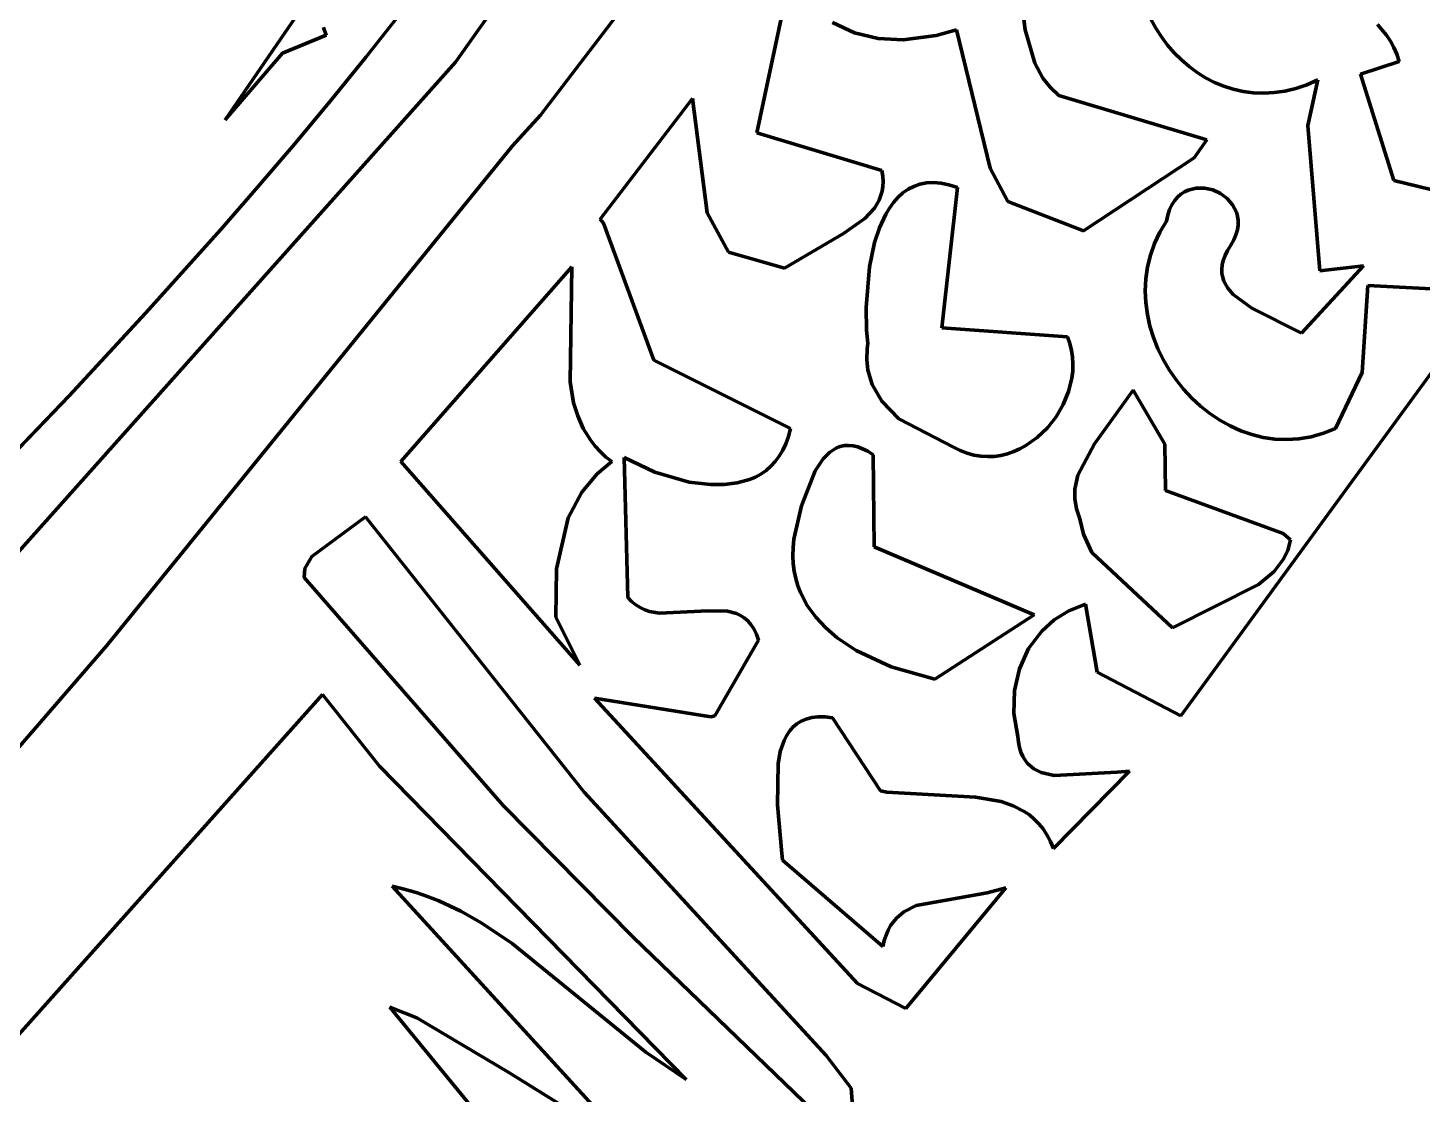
# Model space of a CAD drawing. Header units: millimetres. Extents: x 0 to 14.2, y 0 to 19.5.
# Drawn here: x 5.445 to 6.235, y 13.033 to 13.638 of the extents above; entities that cross this region are included whole.
import ezdxf

# ---------------------------------------------------------------- set-up
doc = ezdxf.new("R2010")
doc.units = ezdxf.units.MM
doc.layers.add('color#010101ff', color=7, linetype='CONTINUOUS', lineweight=100)
doc.layers.add('color#fdfdfdff', color=7, linetype='CONTINUOUS', lineweight=100)

msp = doc.modelspace()

# ---------------------------------------------------------------- linework, layer by layer
at = {"layer": 'color#010101ff'}
for p, q in [((5.91901, 13.946), (5.68747, 13.61853)), ((5.73553, 13.58845), (5.92704, 13.83926)), ((6.00359, 13.68999), (6.01031, 13.63687)), ((5.55689, 13.58592), (5.6135, 13.66857)), ((5.87651, 13.66435), (5.85814, 13.57839)), ((5.6367, 13.62153), (5.65653, 13.64665)), ((5.91361, 13.6351), (5.90103, 13.64093)), ((6.08441, 13.63779), (6.08161, 13.64294)), ((5.61402, 13.63386), (5.5893, 13.62368)), ((5.61266, 13.6382), (5.61402, 13.63386)), ((5.92705, 13.6319), (5.91361, 13.6351)), ((5.95986, 13.63373), (5.94124, 13.63122)), ((5.97141, 13.63694), (5.95986, 13.63373)), ((5.99038, 13.55837), (5.97141, 13.63694)), ((6.01031, 13.63687), (6.01573, 13.61797)), ((6.08755, 13.63288), (6.08441, 13.63779)), ((6.09102, 13.62823), (6.08755, 13.63288)), ((6.20998, 13.63991), (6.21509, 13.63383)), ((6.21509, 13.63383), (6.2173, 13.63047)), ((5.94124, 13.63122), (5.92705, 13.6319)), ((6.09479, 13.62386), (6.09102, 13.62823)), ((6.2173, 13.63047), (6.21925, 13.62688)), ((6.21925, 13.62688), (6.22093, 13.62305)), ((5.68747, 13.61853), (5.39264, 13.28824)), ((5.5893, 13.62368), (5.55689, 13.58592)), ((5.61655, 13.5967), (5.6367, 13.62153)), ((6.01573, 13.61797), (6.02041, 13.60949)), ((6.09885, 13.6198), (6.09479, 13.62386)), ((6.10318, 13.61606), (6.09885, 13.6198)), ((6.22233, 13.61897), (6.20043, 13.61169)), ((6.22093, 13.62305), (6.22233, 13.61897)), ((6.02041, 13.60949), (6.02449, 13.60432)), ((6.10776, 13.61268), (6.10318, 13.61606)), ((6.11258, 13.60968), (6.10776, 13.61268)), ((6.11762, 13.60707), (6.11258, 13.60968)), ((6.17623, 13.60845), (6.16996, 13.60571)), ((6.17053, 13.58253), (6.17623, 13.60845)), ((6.20043, 13.61169), (6.21928, 13.55136)), ((6.02449, 13.60432), (6.02944, 13.59959)), ((6.12286, 13.6049), (6.11762, 13.60707)), ((6.12828, 13.60317), (6.12286, 13.6049)), ((6.13388, 13.60192), (6.12828, 13.60317)), ((6.13962, 13.60117), (6.13388, 13.60192)), ((6.14549, 13.60093), (6.13962, 13.60117)), ((6.15148, 13.60125), (6.14549, 13.60093)), ((6.15757, 13.60213), (6.15148, 13.60125)), ((6.16373, 13.60361), (6.15757, 13.60213)), ((6.16996, 13.60571), (6.16373, 13.60361)), ((5.59611, 13.57213), (5.61655, 13.5967)), ((5.82175, 13.598), (5.76933, 13.5296)), ((5.83009, 13.53307), (5.82175, 13.598)), ((6.02944, 13.59959), (6.11332, 13.57455)), ((5.71976, 13.57115), (5.73553, 13.58845)), ((5.85814, 13.57839), (5.92901, 13.55718)), ((6.17735, 13.50018), (6.17053, 13.58253)), ((5.48973, 13.28779), (5.71976, 13.57115)), ((5.5754, 13.54781), (5.59611, 13.57213)), ((6.11332, 13.57455), (6.10613, 13.56437)), ((6.10613, 13.56437), (6.04342, 13.523)), ((5.92901, 13.55718), (5.92956, 13.55398)), ((5.92956, 13.55398), (5.92977, 13.55095)), ((6.00042, 13.53954), (5.99038, 13.55837)), ((5.55443, 13.52371), (5.5754, 13.54781)), ((5.92924, 13.54536), (5.92757, 13.54033)), ((5.92966, 13.54808), (5.92924, 13.54536)), ((5.92977, 13.55095), (5.92966, 13.54808)), ((5.94096, 13.54436), (5.94393, 13.54646)), ((5.94393, 13.54646), (5.94715, 13.54813)), ((5.94715, 13.54813), (5.95062, 13.54935)), ((5.95062, 13.54935), (5.95434, 13.55008)), ((5.95434, 13.55008), (5.95833, 13.5503)), ((5.95833, 13.5503), (5.96259, 13.54997)), ((5.96259, 13.54997), (5.96712, 13.54905)), ((5.97194, 13.54752), (5.96311, 13.46799)), ((5.96712, 13.54905), (5.97194, 13.54752)), ((6.10055, 13.54494), (6.1027, 13.54595)), ((6.1027, 13.54595), (6.10726, 13.54708)), ((6.10726, 13.54708), (6.11197, 13.54709)), ((6.11197, 13.54709), (6.11661, 13.54607)), ((6.11661, 13.54607), (6.12096, 13.5441)), ((6.21928, 13.55136), (6.29854, 13.53216)), ((5.92757, 13.54033), (5.92492, 13.53581)), ((5.93339, 13.53585), (5.93569, 13.53902)), ((5.93569, 13.53902), (5.93821, 13.54187)), ((5.93821, 13.54187), (5.94096, 13.54436)), ((6.04342, 13.523), (6.00042, 13.53954)), ((6.09218, 13.53493), (6.09344, 13.53763)), ((6.09344, 13.53763), (6.09494, 13.53997)), ((6.09494, 13.53997), (6.09664, 13.54196)), ((6.09664, 13.54196), (6.09852, 13.54361)), ((6.09852, 13.54361), (6.10055, 13.54494)), ((6.12096, 13.5441), (6.1248, 13.5413)), ((6.1248, 13.5413), (6.1279, 13.53773)), ((6.1279, 13.53773), (6.13004, 13.5335)), ((5.76933, 13.5296), (5.77125, 13.52722)), ((5.84212, 13.51079), (5.83009, 13.53307)), ((5.91939, 13.52981), (5.9073, 13.52137)), ((5.92492, 13.53581), (5.91939, 13.52981)), ((5.92774, 13.52469), (5.93131, 13.53238)), ((5.93131, 13.53238), (5.93339, 13.53585)), ((6.09046, 13.52841), (6.09117, 13.53186)), ((6.09117, 13.53186), (6.09218, 13.53493)), ((6.13004, 13.5335), (6.13069, 13.53116)), ((6.13069, 13.53116), (6.13101, 13.52869)), ((5.51179, 13.47615), (5.55443, 13.52371)), ((5.77125, 13.52722), (5.79984, 13.44961)), ((5.92493, 13.5162), (5.92774, 13.52469)), ((6.08359, 13.51569), (6.08665, 13.52214)), ((6.08665, 13.52214), (6.09046, 13.52841)), ((6.13057, 13.5234), (6.12976, 13.5206)), ((6.13098, 13.5261), (6.13057, 13.5234)), ((6.13101, 13.52869), (6.13098, 13.5261)), ((5.9073, 13.52137), (5.87397, 13.50173)), ((5.92201, 13.50252), (5.92493, 13.5162)), ((6.08127, 13.50911), (6.08359, 13.51569)), ((6.1268, 13.51476), (6.12499, 13.51175)), ((6.12851, 13.51772), (6.1268, 13.51476)), ((6.12976, 13.5206), (6.12851, 13.51772)), ((5.87397, 13.50173), (5.84212, 13.51079)), ((6.07964, 13.50244), (6.08127, 13.50911)), ((6.12262, 13.50615), (6.12201, 13.50355)), ((6.1236, 13.50888), (6.12262, 13.50615)), ((6.12499, 13.51175), (6.1236, 13.50888)), ((5.75335, 13.50254), (5.6565, 13.3922)), ((5.75235, 13.43723), (5.75335, 13.50254)), ((5.92011, 13.47937), (5.92201, 13.50252)), ((6.07869, 13.4957), (6.07964, 13.50244)), ((6.12201, 13.50355), (6.12177, 13.50107)), ((6.12177, 13.50107), (6.12186, 13.49871)), ((6.12186, 13.49871), (6.12226, 13.49647)), ((6.16684, 13.46481), (6.20212, 13.50299)), ((6.20212, 13.50299), (6.17735, 13.50018)), ((6.07838, 13.48895), (6.07869, 13.4957)), ((6.12226, 13.49647), (6.12296, 13.49433)), ((6.12296, 13.49433), (6.12515, 13.49036)), ((6.12515, 13.49036), (6.12825, 13.48676)), ((6.20447, 13.49195), (6.20135, 13.44256)), ((6.26579, 13.48872), (6.20447, 13.49195)), ((6.07869, 13.4822), (6.07838, 13.48895)), ((6.07959, 13.4755), (6.07869, 13.4822)), ((6.0985, 13.24795), (6.27387, 13.48829)), ((6.12825, 13.48676), (6.13885, 13.47909)), ((5.46836, 13.42931), (5.51179, 13.47615)), ((5.92043, 13.46666), (5.92011, 13.47937)), ((6.08105, 13.46889), (6.07959, 13.4755)), ((6.13885, 13.47909), (6.16684, 13.46481)), ((5.92113, 13.45922), (5.92043, 13.46666)), ((5.96311, 13.46799), (6.03429, 13.46282)), ((6.08305, 13.46241), (6.08105, 13.46889)), ((5.92072, 13.45596), (5.92113, 13.45922)), ((6.03429, 13.46282), (6.03565, 13.459)), ((6.03565, 13.459), (6.03661, 13.45513)), ((6.08555, 13.45608), (6.08305, 13.46241)), ((5.92056, 13.44972), (5.92072, 13.45596)), ((6.03661, 13.45513), (6.0372, 13.45122)), ((6.0372, 13.45122), (6.03741, 13.44729)), ((6.08854, 13.44995), (6.08555, 13.45608)), ((5.79984, 13.44961), (5.87731, 13.4109)), ((5.92122, 13.44388), (5.92056, 13.44972)), ((5.9236, 13.4358), (5.92122, 13.44388)), ((6.03728, 13.44335), (6.03681, 13.43944)), ((6.03741, 13.44729), (6.03728, 13.44335)), ((6.09198, 13.44404), (6.08854, 13.44995)), ((6.09585, 13.43841), (6.09198, 13.44404)), ((6.20135, 13.44256), (6.18627, 13.41094)), ((5.75438, 13.42549), (5.75235, 13.43723)), ((5.92904, 13.42628), (5.9236, 13.4358)), ((6.03681, 13.43944), (6.03493, 13.43175)), ((6.10011, 13.43308), (6.09585, 13.43841)), ((5.37972, 13.33722), (5.46836, 13.42931)), ((6.03493, 13.43175), (6.0319, 13.42438)), ((6.04953, 13.40223), (6.07144, 13.4326)), ((6.07144, 13.4326), (6.08948, 13.4019)), ((6.10475, 13.4281), (6.10011, 13.43308)), ((6.10972, 13.42349), (6.10475, 13.4281)), ((5.75666, 13.418), (5.75438, 13.42549)), ((5.93875, 13.41631), (5.92904, 13.42628)), ((6.0319, 13.42438), (6.02784, 13.41747)), ((6.11502, 13.41929), (6.10972, 13.42349)), ((6.1206, 13.41555), (6.11502, 13.41929)), ((5.75984, 13.41085), (5.75666, 13.418)), ((5.76403, 13.40411), (5.75984, 13.41085)), ((5.87731, 13.4109), (5.87615, 13.40636)), ((5.96965, 13.40032), (5.93875, 13.41631)), ((6.02288, 13.4112), (6.01715, 13.40572)), ((6.02784, 13.41747), (6.02288, 13.4112)), ((6.12645, 13.41229), (6.1206, 13.41555)), ((6.13253, 13.40956), (6.12645, 13.41229)), ((6.18627, 13.41094), (6.17931, 13.40817)), ((5.76654, 13.40091), (5.76403, 13.40411)), ((5.87615, 13.40636), (5.87469, 13.40222)), ((6.01715, 13.40572), (6.01076, 13.40119)), ((6.13881, 13.40739), (6.13253, 13.40956)), ((6.14527, 13.40581), (6.13881, 13.40739)), ((6.15189, 13.40487), (6.14527, 13.40581)), ((6.15863, 13.4046), (6.15189, 13.40487)), ((6.16546, 13.40504), (6.15863, 13.4046)), ((6.17237, 13.40621), (6.16546, 13.40504)), ((6.17931, 13.40817), (6.17237, 13.40621)), ((5.76935, 13.39783), (5.76654, 13.40091)), ((5.77248, 13.39487), (5.76935, 13.39783)), ((5.87092, 13.39509), (5.86865, 13.39207)), ((5.87294, 13.39847), (5.87092, 13.39509)), ((5.87469, 13.40222), (5.87294, 13.39847)), ((5.89583, 13.39369), (5.89939, 13.39726)), ((5.89939, 13.39726), (5.90338, 13.3998)), ((5.90338, 13.3998), (5.90554, 13.40063)), ((5.90554, 13.40063), (5.90782, 13.40113)), ((5.90782, 13.40113), (5.91022, 13.40128)), ((5.91022, 13.40128), (5.91274, 13.40106)), ((5.91274, 13.40106), (5.91539, 13.40044)), ((5.91539, 13.40044), (5.91817, 13.3994)), ((5.91817, 13.3994), (5.92108, 13.39791)), ((5.92108, 13.39791), (5.92413, 13.39596)), ((5.92413, 13.39596), (5.92481, 13.34379)), ((5.9735, 13.39832), (5.96965, 13.40032)), ((5.97736, 13.3968), (5.9735, 13.39832)), ((5.98124, 13.39573), (5.97736, 13.3968)), ((5.98512, 13.3951), (5.98124, 13.39573)), ((5.98897, 13.39488), (5.98512, 13.3951)), ((5.99279, 13.39506), (5.98897, 13.39488)), ((5.99655, 13.39561), (5.99279, 13.39506)), ((6.00025, 13.39652), (5.99655, 13.39561)), ((6.00386, 13.39777), (6.00025, 13.39652)), ((6.00737, 13.39933), (6.00386, 13.39777)), ((6.01076, 13.40119), (6.00737, 13.39933)), ((6.04024, 13.38448), (6.04953, 13.40223)), ((6.08948, 13.4019), (6.08988, 13.37561)), ((5.6565, 13.3922), (5.75787, 13.27668)), ((5.76774, 13.38511), (5.77594, 13.39206)), ((5.77594, 13.39206), (5.77248, 13.39487)), ((5.80035, 13.38615), (5.78304, 13.39436)), ((5.78304, 13.39436), (5.78502, 13.315)), ((5.86342, 13.38707), (5.86049, 13.38505)), ((5.86614, 13.3894), (5.86342, 13.38707)), ((5.86865, 13.39207), (5.86614, 13.3894)), ((5.89125, 13.38681), (5.89583, 13.39369)), ((5.75901, 13.37474), (5.76774, 13.38511)), ((5.81994, 13.3805), (5.80035, 13.38615)), ((5.8319, 13.37901), (5.81994, 13.3805)), ((5.84711, 13.37997), (5.83967, 13.37903)), ((5.8541, 13.38195), (5.84711, 13.37997)), ((5.85738, 13.38335), (5.8541, 13.38195)), ((5.86049, 13.38505), (5.85738, 13.38335)), ((5.88357, 13.36693), (5.89125, 13.38681)), ((6.03853, 13.37647), (6.04024, 13.38448)), ((5.75126, 13.36029), (5.75901, 13.37474)), ((5.83967, 13.37903), (5.8319, 13.37901)), ((6.03844, 13.37097), (6.03853, 13.37647)), ((6.08988, 13.37561), (6.15662, 13.35124)), ((5.87925, 13.34814), (5.88357, 13.36693)), ((6.03935, 13.36534), (6.03844, 13.37097)), ((6.04136, 13.35958), (6.03935, 13.36534)), ((5.63634, 13.36069), (5.60602, 13.33831)), ((5.76034, 13.20476), (5.63634, 13.36069)), ((5.74457, 13.33129), (5.75126, 13.36029)), ((6.04344, 13.3509), (6.04136, 13.35958)), ((5.87873, 13.34334), (5.87925, 13.34814)), ((6.04815, 13.34058), (6.04344, 13.3509)), ((6.15662, 13.35124), (6.16079, 13.34767)), ((6.16079, 13.34767), (6.1591, 13.34177)), ((5.87859, 13.33871), (5.87873, 13.34334)), ((5.92481, 13.34379), (6.01544, 13.3052)), ((6.09375, 13.2978), (6.04815, 13.34058)), ((6.1591, 13.34177), (6.15658, 13.33653)), ((5.60602, 13.33831), (5.60209, 13.33142)), ((5.87881, 13.33423), (5.87859, 13.33871)), ((5.87938, 13.3299), (5.87881, 13.33423)), ((6.15658, 13.33653), (6.15143, 13.32974)), ((5.60209, 13.33142), (5.6016, 13.32646)), ((5.6016, 13.32646), (5.71445, 13.19713)), ((5.74435, 13.30383), (5.74457, 13.33129)), ((5.88027, 13.32573), (5.87938, 13.3299)), ((5.88147, 13.32171), (5.88027, 13.32573)), ((6.15143, 13.32974), (6.14254, 13.32233)), ((5.88297, 13.31784), (5.88147, 13.32171)), ((5.88679, 13.31056), (5.88297, 13.31784)), ((6.14254, 13.32233), (6.09375, 13.2978)), ((5.78502, 13.315), (5.78724, 13.31273)), ((5.78724, 13.31273), (5.78959, 13.31084)), ((5.78959, 13.31084), (5.79208, 13.30931)), ((5.79208, 13.30931), (5.79469, 13.3081)), ((5.79469, 13.3081), (5.79741, 13.30719)), ((5.89161, 13.30387), (5.88679, 13.31056)), ((6.03505, 13.30748), (6.04447, 13.31124)), ((6.04447, 13.31124), (6.05106, 13.27268)), ((5.75787, 13.27668), (5.74435, 13.30383)), ((5.79741, 13.30719), (5.80309, 13.30613)), ((5.80309, 13.30613), (5.83035, 13.30752)), ((5.83035, 13.30752), (5.8416, 13.30723)), ((5.8416, 13.30723), (5.84661, 13.30592)), ((5.84661, 13.30592), (5.84892, 13.30485)), ((5.84892, 13.30485), (5.85109, 13.30348)), ((5.85109, 13.30348), (5.85308, 13.30177)), ((5.85308, 13.30177), (5.8549, 13.29967)), ((5.8973, 13.29777), (5.89161, 13.30387)), ((6.01544, 13.3052), (5.95917, 13.26873)), ((6.01972, 13.29602), (6.02679, 13.30235)), ((6.02679, 13.30235), (6.03505, 13.30748)), ((5.8549, 13.29967), (5.85653, 13.29718)), ((5.85653, 13.29718), (5.85796, 13.29424)), ((5.85796, 13.29424), (5.85917, 13.29083)), ((5.90374, 13.29224), (5.8973, 13.29777)), ((5.91452, 13.28499), (5.90374, 13.29224)), ((6.01222, 13.28603), (6.01972, 13.29602)), ((5.40608, 13.19129), (5.48973, 13.28779)), ((5.85917, 13.29083), (5.83449, 13.24796)), ((5.93444, 13.27564), (5.91452, 13.28499)), ((6.00703, 13.27464), (6.01222, 13.28603)), ((5.95917, 13.26873), (5.93444, 13.27564)), ((6.00423, 13.26228), (6.00703, 13.27464)), ((6.05106, 13.27268), (6.0985, 13.24795)), ((6.00393, 13.24936), (6.00423, 13.26228)), ((5.61205, 13.26013), (5.38064, 13.00099)), ((5.64425, 13.2195), (5.61205, 13.26013)), ((5.83209, 13.24747), (5.76629, 13.25788)), ((5.76629, 13.25788), (5.91534, 13.09626)), ((5.83449, 13.24796), (5.83209, 13.24747)), ((5.8808, 13.24335), (5.88332, 13.24492)), ((5.88332, 13.24492), (5.88616, 13.24613)), ((5.88616, 13.24613), (5.88934, 13.24695)), ((5.88934, 13.24695), (5.89287, 13.24735)), ((5.89287, 13.24735), (5.89678, 13.24731)), ((5.89678, 13.24731), (5.90108, 13.2468)), ((5.90108, 13.2468), (5.92826, 13.20537)), ((6.00622, 13.23631), (6.00393, 13.24936)), ((5.87502, 13.2367), (5.87667, 13.23921)), ((5.87667, 13.23921), (5.87859, 13.24144)), ((5.87859, 13.24144), (5.8808, 13.24335)), ((5.87152, 13.2277), (5.87362, 13.23393)), ((5.87362, 13.23393), (5.87502, 13.2367)), ((6.00652, 13.23301), (6.00622, 13.23631)), ((6.00708, 13.23002), (6.00652, 13.23301)), ((6.0079, 13.22735), (6.00708, 13.23002)), ((5.87024, 13.22074), (5.87152, 13.2277)), ((6.00895, 13.22495), (6.0079, 13.22735)), ((6.01023, 13.22284), (6.00895, 13.22495)), ((6.01171, 13.22098), (6.01023, 13.22284)), ((5.8181, 13.0418), (5.64425, 13.2195)), ((5.86989, 13.19753), (5.87024, 13.22074)), ((6.01524, 13.21799), (6.01171, 13.22098)), ((6.01943, 13.21586), (6.01524, 13.21799)), ((6.02668, 13.21404), (6.01943, 13.21586)), ((6.02644, 13.17266), (6.06948, 13.2166)), ((6.06244, 13.21605), (6.02668, 13.21404)), ((6.06948, 13.2166), (6.06244, 13.21605)), ((5.92826, 13.20537), (5.93181, 13.2046)), ((5.89742, 13.05547), (5.76034, 13.20476)), ((5.87226, 13.17191), (5.86989, 13.19753)), ((5.93181, 13.2046), (5.98206, 13.20176)), ((5.98206, 13.20176), (5.99674, 13.19931)), ((5.99674, 13.19931), (6.00351, 13.19701)), ((5.71445, 13.19713), (5.78816, 13.12254)), ((6.00351, 13.19701), (6.00978, 13.19378)), ((6.00978, 13.19378), (6.01269, 13.19176)), ((6.01269, 13.19176), (6.01545, 13.18944)), ((6.01545, 13.18944), (6.01804, 13.1868)), ((6.01804, 13.1868), (6.02044, 13.18383)), ((6.02044, 13.18383), (6.02265, 13.18049)), ((6.02265, 13.18049), (6.02465, 13.17678)), ((6.02465, 13.17678), (6.02644, 13.17266)), ((5.87272, 13.16604), (5.87226, 13.17191)), ((5.92969, 13.11722), (5.87272, 13.16604)), ((5.78827, 13.00193), (5.65145, 13.15139)), ((5.65145, 13.15139), (5.65832, 13.14975)), ((5.94274, 13.08209), (5.99943, 13.15035)), ((5.99943, 13.15035), (5.98875, 13.1476)), ((5.65832, 13.14975), (5.66503, 13.14779)), ((5.66503, 13.14779), (5.67158, 13.14554)), ((5.67158, 13.14554), (5.67798, 13.14301)), ((5.67798, 13.14301), (5.69038, 13.13717)), ((5.98875, 13.1476), (5.94851, 13.14051)), ((5.69038, 13.13717), (5.70229, 13.13044)), ((5.94144, 13.13675), (5.93742, 13.13332)), ((5.94851, 13.14051), (5.94144, 13.13675)), ((5.70229, 13.13044), (5.71945, 13.11896)), ((5.93265, 13.12647), (5.93145, 13.12368)), ((5.93405, 13.129), (5.93265, 13.12647)), ((5.93742, 13.13332), (5.93405, 13.129)), ((5.71945, 13.11896), (5.79527, 13.05729)), ((5.78816, 13.12254), (5.91435, 13.00068)), ((5.93046, 13.1206), (5.92969, 13.11722)), ((5.93145, 13.12368), (5.93046, 13.1206)), ((5.91534, 13.09626), (5.94274, 13.08209)), ((5.70016, 13.02203), (5.65021, 13.08277)), ((5.65021, 13.08277), (5.66559, 13.07665)), ((5.66559, 13.07665), (5.71764, 13.04569)), ((5.79527, 13.05729), (5.8181, 13.0418)), ((5.91159, 13.03687), (5.89742, 13.05547)), ((5.71764, 13.04569), (5.78827, 13.00193)), ((5.91435, 13.00068), (5.91159, 13.03687))]:
    msp.add_line(p, q, dxfattribs=at)
at = {"layer": 'color#fdfdfdff'}
for p, q in [((5.68747, 13.61853), (5.91901, 13.946)), ((5.92704, 13.83926), (5.73553, 13.58845)), ((6.01031, 13.63687), (6.00359, 13.68999)), ((5.6135, 13.66857), (5.55689, 13.58592)), ((5.85814, 13.57839), (5.87651, 13.66435)), ((5.65653, 13.64665), (5.6367, 13.62153)), ((5.90103, 13.64093), (5.91361, 13.6351)), ((6.08161, 13.64294), (6.08441, 13.63779)), ((5.5893, 13.62368), (5.61402, 13.63386)), ((5.61402, 13.63386), (5.61266, 13.6382)), ((5.91361, 13.6351), (5.92705, 13.6319)), ((5.94124, 13.63122), (5.95986, 13.63373)), ((5.95986, 13.63373), (5.97141, 13.63694)), ((5.97141, 13.63694), (5.99038, 13.55837)), ((6.01573, 13.61797), (6.01031, 13.63687)), ((6.08441, 13.63779), (6.08755, 13.63288)), ((6.08755, 13.63288), (6.09102, 13.62823)), ((6.21509, 13.63383), (6.20998, 13.63991)), ((6.2173, 13.63047), (6.21509, 13.63383)), ((5.92705, 13.6319), (5.94124, 13.63122)), ((6.09102, 13.62823), (6.09479, 13.62386)), ((6.21925, 13.62688), (6.2173, 13.63047)), ((6.22093, 13.62305), (6.21925, 13.62688)), ((5.39264, 13.28824), (5.68747, 13.61853)), ((5.55689, 13.58592), (5.5893, 13.62368)), ((5.6367, 13.62153), (5.61655, 13.5967)), ((6.02041, 13.60949), (6.01573, 13.61797)), ((6.09479, 13.62386), (6.09885, 13.6198)), ((6.09885, 13.6198), (6.10318, 13.61606)), ((6.20043, 13.61169), (6.22233, 13.61897)), ((6.22233, 13.61897), (6.22093, 13.62305)), ((6.02449, 13.60432), (6.02041, 13.60949)), ((6.10318, 13.61606), (6.10776, 13.61268)), ((6.10776, 13.61268), (6.11258, 13.60968)), ((6.11258, 13.60968), (6.11762, 13.60707)), ((6.16996, 13.60571), (6.17623, 13.60845)), ((6.17623, 13.60845), (6.17053, 13.58253)), ((6.21928, 13.55136), (6.20043, 13.61169)), ((6.02944, 13.59959), (6.02449, 13.60432)), ((6.11762, 13.60707), (6.12286, 13.6049)), ((6.12286, 13.6049), (6.12828, 13.60317)), ((6.12828, 13.60317), (6.13388, 13.60192)), ((6.13388, 13.60192), (6.13962, 13.60117)), ((6.13962, 13.60117), (6.14549, 13.60093)), ((6.14549, 13.60093), (6.15148, 13.60125)), ((6.15148, 13.60125), (6.15757, 13.60213)), ((6.15757, 13.60213), (6.16373, 13.60361)), ((6.16373, 13.60361), (6.16996, 13.60571)), ((5.61655, 13.5967), (5.59611, 13.57213)), ((5.76933, 13.5296), (5.82175, 13.598)), ((5.82175, 13.598), (5.83009, 13.53307)), ((6.11332, 13.57455), (6.02944, 13.59959)), ((5.73553, 13.58845), (5.71976, 13.57115)), ((5.92901, 13.55718), (5.85814, 13.57839)), ((6.17053, 13.58253), (6.17735, 13.50018)), ((5.71976, 13.57115), (5.48973, 13.28779)), ((5.59611, 13.57213), (5.5754, 13.54781)), ((6.10613, 13.56437), (6.11332, 13.57455)), ((6.04342, 13.523), (6.10613, 13.56437)), ((5.92956, 13.55398), (5.92901, 13.55718)), ((5.92977, 13.55095), (5.92956, 13.55398)), ((5.99038, 13.55837), (6.00042, 13.53954)), ((5.5754, 13.54781), (5.55443, 13.52371)), ((5.92757, 13.54033), (5.92924, 13.54536)), ((5.92924, 13.54536), (5.92966, 13.54808)), ((5.92966, 13.54808), (5.92977, 13.55095)), ((5.94393, 13.54646), (5.94096, 13.54436)), ((5.94715, 13.54813), (5.94393, 13.54646)), ((5.95062, 13.54935), (5.94715, 13.54813)), ((5.95434, 13.55008), (5.95062, 13.54935)), ((5.95833, 13.5503), (5.95434, 13.55008)), ((5.96259, 13.54997), (5.95833, 13.5503)), ((5.96712, 13.54905), (5.96259, 13.54997)), ((5.96311, 13.46799), (5.97194, 13.54752)), ((5.97194, 13.54752), (5.96712, 13.54905)), ((6.1027, 13.54595), (6.10055, 13.54494)), ((6.10726, 13.54708), (6.1027, 13.54595)), ((6.11197, 13.54709), (6.10726, 13.54708)), ((6.11661, 13.54607), (6.11197, 13.54709)), ((6.12096, 13.5441), (6.11661, 13.54607)), ((6.29854, 13.53216), (6.21928, 13.55136)), ((5.92492, 13.53581), (5.92757, 13.54033)), ((5.93569, 13.53902), (5.93339, 13.53585)), ((5.93821, 13.54187), (5.93569, 13.53902)), ((5.94096, 13.54436), (5.93821, 13.54187)), ((6.00042, 13.53954), (6.04342, 13.523)), ((6.09344, 13.53763), (6.09218, 13.53493)), ((6.09494, 13.53997), (6.09344, 13.53763)), ((6.09664, 13.54196), (6.09494, 13.53997)), ((6.09852, 13.54361), (6.09664, 13.54196)), ((6.10055, 13.54494), (6.09852, 13.54361)), ((6.1248, 13.5413), (6.12096, 13.5441)), ((6.1279, 13.53773), (6.1248, 13.5413)), ((6.13004, 13.5335), (6.1279, 13.53773)), ((5.77125, 13.52722), (5.76933, 13.5296)), ((5.83009, 13.53307), (5.84212, 13.51079)), ((5.9073, 13.52137), (5.91939, 13.52981)), ((5.91939, 13.52981), (5.92492, 13.53581)), ((5.93131, 13.53238), (5.92774, 13.52469)), ((5.93339, 13.53585), (5.93131, 13.53238)), ((6.09117, 13.53186), (6.09046, 13.52841)), ((6.09218, 13.53493), (6.09117, 13.53186)), ((6.13069, 13.53116), (6.13004, 13.5335)), ((6.13101, 13.52869), (6.13069, 13.53116)), ((5.55443, 13.52371), (5.51179, 13.47615)), ((5.79984, 13.44961), (5.77125, 13.52722)), ((5.92774, 13.52469), (5.92493, 13.5162)), ((6.08665, 13.52214), (6.08359, 13.51569)), ((6.09046, 13.52841), (6.08665, 13.52214)), ((6.12976, 13.5206), (6.13057, 13.5234)), ((6.13057, 13.5234), (6.13098, 13.5261)), ((6.13098, 13.5261), (6.13101, 13.52869)), ((5.87397, 13.50173), (5.9073, 13.52137)), ((5.92493, 13.5162), (5.92201, 13.50252)), ((6.08359, 13.51569), (6.08127, 13.50911)), ((6.12499, 13.51175), (6.1268, 13.51476)), ((6.1268, 13.51476), (6.12851, 13.51772)), ((6.12851, 13.51772), (6.12976, 13.5206)), ((5.84212, 13.51079), (5.87397, 13.50173)), ((6.08127, 13.50911), (6.07964, 13.50244)), ((6.12201, 13.50355), (6.12262, 13.50615)), ((6.12262, 13.50615), (6.1236, 13.50888)), ((6.1236, 13.50888), (6.12499, 13.51175)), ((5.6565, 13.3922), (5.75335, 13.50254)), ((5.75335, 13.50254), (5.75235, 13.43723)), ((5.92201, 13.50252), (5.92011, 13.47937)), ((6.07964, 13.50244), (6.07869, 13.4957)), ((6.12177, 13.50107), (6.12201, 13.50355)), ((6.12186, 13.49871), (6.12177, 13.50107)), ((6.12226, 13.49647), (6.12186, 13.49871)), ((6.20212, 13.50299), (6.16684, 13.46481)), ((6.17735, 13.50018), (6.20212, 13.50299)), ((6.07869, 13.4957), (6.07838, 13.48895)), ((6.12296, 13.49433), (6.12226, 13.49647)), ((6.12515, 13.49036), (6.12296, 13.49433)), ((6.12825, 13.48676), (6.12515, 13.49036)), ((6.20135, 13.44256), (6.20447, 13.49195)), ((6.20447, 13.49195), (6.26579, 13.48872)), ((6.07838, 13.48895), (6.07869, 13.4822)), ((6.07869, 13.4822), (6.07959, 13.4755)), ((6.27387, 13.48829), (6.0985, 13.24795)), ((6.13885, 13.47909), (6.12825, 13.48676)), ((5.51179, 13.47615), (5.46836, 13.42931)), ((5.92011, 13.47937), (5.92043, 13.46666)), ((6.07959, 13.4755), (6.08105, 13.46889)), ((6.16684, 13.46481), (6.13885, 13.47909)), ((5.92043, 13.46666), (5.92113, 13.45922)), ((6.03429, 13.46282), (5.96311, 13.46799)), ((6.08105, 13.46889), (6.08305, 13.46241)), ((5.92113, 13.45922), (5.92072, 13.45596)), ((6.03565, 13.459), (6.03429, 13.46282)), ((6.03661, 13.45513), (6.03565, 13.459)), ((6.08305, 13.46241), (6.08555, 13.45608)), ((5.92072, 13.45596), (5.92056, 13.44972)), ((6.0372, 13.45122), (6.03661, 13.45513)), ((6.03741, 13.44729), (6.0372, 13.45122)), ((6.08555, 13.45608), (6.08854, 13.44995)), ((5.87731, 13.4109), (5.79984, 13.44961)), ((5.92056, 13.44972), (5.92122, 13.44388)), ((5.92122, 13.44388), (5.9236, 13.4358)), ((6.03681, 13.43944), (6.03728, 13.44335)), ((6.03728, 13.44335), (6.03741, 13.44729)), ((6.08854, 13.44995), (6.09198, 13.44404)), ((6.09198, 13.44404), (6.09585, 13.43841)), ((6.18627, 13.41094), (6.20135, 13.44256)), ((5.75235, 13.43723), (5.75438, 13.42549)), ((5.9236, 13.4358), (5.92904, 13.42628)), ((6.03493, 13.43175), (6.03681, 13.43944)), ((6.09585, 13.43841), (6.10011, 13.43308)), ((5.46836, 13.42931), (5.37972, 13.33722)), ((6.0319, 13.42438), (6.03493, 13.43175)), ((6.07144, 13.4326), (6.04953, 13.40223)), ((6.08948, 13.4019), (6.07144, 13.4326)), ((6.10011, 13.43308), (6.10475, 13.4281)), ((6.10475, 13.4281), (6.10972, 13.42349)), ((5.75438, 13.42549), (5.75666, 13.418)), ((5.92904, 13.42628), (5.93875, 13.41631)), ((6.02784, 13.41747), (6.0319, 13.42438)), ((6.10972, 13.42349), (6.11502, 13.41929)), ((6.11502, 13.41929), (6.1206, 13.41555)), ((5.75666, 13.418), (5.75984, 13.41085)), ((5.75984, 13.41085), (5.76403, 13.40411)), ((5.87615, 13.40636), (5.87731, 13.4109)), ((5.93875, 13.41631), (5.96965, 13.40032)), ((6.01715, 13.40572), (6.02288, 13.4112)), ((6.02288, 13.4112), (6.02784, 13.41747)), ((6.1206, 13.41555), (6.12645, 13.41229)), ((6.12645, 13.41229), (6.13253, 13.40956)), ((6.17931, 13.40817), (6.18627, 13.41094)), ((5.76403, 13.40411), (5.76654, 13.40091)), ((5.87469, 13.40222), (5.87615, 13.40636)), ((6.01076, 13.40119), (6.01715, 13.40572)), ((6.13253, 13.40956), (6.13881, 13.40739)), ((6.13881, 13.40739), (6.14527, 13.40581)), ((6.14527, 13.40581), (6.15189, 13.40487)), ((6.15189, 13.40487), (6.15863, 13.4046)), ((6.15863, 13.4046), (6.16546, 13.40504)), ((6.16546, 13.40504), (6.17237, 13.40621)), ((6.17237, 13.40621), (6.17931, 13.40817)), ((5.76654, 13.40091), (5.76935, 13.39783)), ((5.76935, 13.39783), (5.77248, 13.39487)), ((5.86865, 13.39207), (5.87092, 13.39509)), ((5.87092, 13.39509), (5.87294, 13.39847)), ((5.87294, 13.39847), (5.87469, 13.40222)), ((5.89939, 13.39726), (5.89583, 13.39369)), ((5.90338, 13.3998), (5.89939, 13.39726)), ((5.90554, 13.40063), (5.90338, 13.3998)), ((5.90782, 13.40113), (5.90554, 13.40063)), ((5.91022, 13.40128), (5.90782, 13.40113)), ((5.91274, 13.40106), (5.91022, 13.40128)), ((5.91539, 13.40044), (5.91274, 13.40106)), ((5.91817, 13.3994), (5.91539, 13.40044)), ((5.92108, 13.39791), (5.91817, 13.3994)), ((5.92413, 13.39596), (5.92108, 13.39791)), ((5.92481, 13.34379), (5.92413, 13.39596)), ((5.96965, 13.40032), (5.9735, 13.39832)), ((5.9735, 13.39832), (5.97736, 13.3968)), ((5.97736, 13.3968), (5.98124, 13.39573)), ((5.98124, 13.39573), (5.98512, 13.3951)), ((5.98512, 13.3951), (5.98897, 13.39488)), ((5.98897, 13.39488), (5.99279, 13.39506)), ((5.99279, 13.39506), (5.99655, 13.39561)), ((5.99655, 13.39561), (6.00025, 13.39652)), ((6.00025, 13.39652), (6.00386, 13.39777)), ((6.00386, 13.39777), (6.00737, 13.39933)), ((6.00737, 13.39933), (6.01076, 13.40119)), ((6.04953, 13.40223), (6.04024, 13.38448)), ((6.08988, 13.37561), (6.08948, 13.4019)), ((5.75787, 13.27668), (5.6565, 13.3922)), ((5.77594, 13.39206), (5.76774, 13.38511)), ((5.77248, 13.39487), (5.77594, 13.39206)), ((5.78502, 13.315), (5.78304, 13.39436)), ((5.78304, 13.39436), (5.80035, 13.38615)), ((5.86049, 13.38505), (5.86342, 13.38707)), ((5.86342, 13.38707), (5.86614, 13.3894)), ((5.86614, 13.3894), (5.86865, 13.39207)), ((5.89583, 13.39369), (5.89125, 13.38681)), ((5.76774, 13.38511), (5.75901, 13.37474)), ((5.80035, 13.38615), (5.81994, 13.3805)), ((5.81994, 13.3805), (5.8319, 13.37901)), ((5.83967, 13.37903), (5.84711, 13.37997)), ((5.84711, 13.37997), (5.8541, 13.38195)), ((5.8541, 13.38195), (5.85738, 13.38335)), ((5.85738, 13.38335), (5.86049, 13.38505)), ((5.89125, 13.38681), (5.88357, 13.36693)), ((6.04024, 13.38448), (6.03853, 13.37647)), ((5.75901, 13.37474), (5.75126, 13.36029)), ((5.8319, 13.37901), (5.83967, 13.37903)), ((6.03853, 13.37647), (6.03844, 13.37097)), ((6.15662, 13.35124), (6.08988, 13.37561)), ((5.88357, 13.36693), (5.87925, 13.34814)), ((6.03844, 13.37097), (6.03935, 13.36534)), ((6.03935, 13.36534), (6.04136, 13.35958)), ((5.60602, 13.33831), (5.63634, 13.36069)), ((5.63634, 13.36069), (5.76034, 13.20476)), ((5.75126, 13.36029), (5.74457, 13.33129)), ((6.04136, 13.35958), (6.04344, 13.3509)), ((5.87925, 13.34814), (5.87873, 13.34334)), ((6.04344, 13.3509), (6.04815, 13.34058)), ((6.16079, 13.34767), (6.15662, 13.35124)), ((6.1591, 13.34177), (6.16079, 13.34767)), ((5.87873, 13.34334), (5.87859, 13.33871)), ((6.01544, 13.3052), (5.92481, 13.34379)), ((6.04815, 13.34058), (6.09375, 13.2978)), ((6.15658, 13.33653), (6.1591, 13.34177)), ((5.60209, 13.33142), (5.60602, 13.33831)), ((5.87859, 13.33871), (5.87881, 13.33423)), ((5.87881, 13.33423), (5.87938, 13.3299)), ((6.15143, 13.32974), (6.15658, 13.33653)), ((5.6016, 13.32646), (5.60209, 13.33142)), ((5.71445, 13.19713), (5.6016, 13.32646)), ((5.74457, 13.33129), (5.74435, 13.30383)), ((5.87938, 13.3299), (5.88027, 13.32573)), ((5.88027, 13.32573), (5.88147, 13.32171)), ((6.14254, 13.32233), (6.15143, 13.32974)), ((5.88147, 13.32171), (5.88297, 13.31784)), ((5.88297, 13.31784), (5.88679, 13.31056)), ((6.09375, 13.2978), (6.14254, 13.32233)), ((5.78724, 13.31273), (5.78502, 13.315)), ((5.78959, 13.31084), (5.78724, 13.31273)), ((5.79208, 13.30931), (5.78959, 13.31084)), ((5.79469, 13.3081), (5.79208, 13.30931)), ((5.79741, 13.30719), (5.79469, 13.3081)), ((5.88679, 13.31056), (5.89161, 13.30387)), ((6.04447, 13.31124), (6.03505, 13.30748)), ((6.05106, 13.27268), (6.04447, 13.31124)), ((5.74435, 13.30383), (5.75787, 13.27668)), ((5.80309, 13.30613), (5.79741, 13.30719)), ((5.83035, 13.30752), (5.80309, 13.30613)), ((5.8416, 13.30723), (5.83035, 13.30752)), ((5.84661, 13.30592), (5.8416, 13.30723)), ((5.84892, 13.30485), (5.84661, 13.30592)), ((5.85109, 13.30348), (5.84892, 13.30485)), ((5.85308, 13.30177), (5.85109, 13.30348)), ((5.8549, 13.29967), (5.85308, 13.30177)), ((5.89161, 13.30387), (5.8973, 13.29777)), ((5.95917, 13.26873), (6.01544, 13.3052)), ((6.02679, 13.30235), (6.01972, 13.29602)), ((6.03505, 13.30748), (6.02679, 13.30235)), ((5.85653, 13.29718), (5.8549, 13.29967)), ((5.85796, 13.29424), (5.85653, 13.29718)), ((5.85917, 13.29083), (5.85796, 13.29424)), ((5.8973, 13.29777), (5.90374, 13.29224)), ((5.90374, 13.29224), (5.91452, 13.28499)), ((6.01972, 13.29602), (6.01222, 13.28603)), ((5.48973, 13.28779), (5.40608, 13.19129)), ((5.83449, 13.24796), (5.85917, 13.29083)), ((5.91452, 13.28499), (5.93444, 13.27564)), ((6.01222, 13.28603), (6.00703, 13.27464)), ((5.93444, 13.27564), (5.95917, 13.26873)), ((6.00703, 13.27464), (6.00423, 13.26228)), ((6.0985, 13.24795), (6.05106, 13.27268)), ((6.00423, 13.26228), (6.00393, 13.24936)), ((5.38064, 13.00099), (5.61205, 13.26013)), ((5.61205, 13.26013), (5.64425, 13.2195)), ((5.91534, 13.09626), (5.76629, 13.25788)), ((5.76629, 13.25788), (5.83209, 13.24747)), ((5.83209, 13.24747), (5.83449, 13.24796)), ((5.88332, 13.24492), (5.8808, 13.24335)), ((5.88616, 13.24613), (5.88332, 13.24492)), ((5.88934, 13.24695), (5.88616, 13.24613)), ((5.89287, 13.24735), (5.88934, 13.24695)), ((5.89678, 13.24731), (5.89287, 13.24735)), ((5.90108, 13.2468), (5.89678, 13.24731)), ((5.92826, 13.20537), (5.90108, 13.2468)), ((6.00393, 13.24936), (6.00622, 13.23631)), ((5.87667, 13.23921), (5.87502, 13.2367)), ((5.87859, 13.24144), (5.87667, 13.23921)), ((5.8808, 13.24335), (5.87859, 13.24144)), ((5.87362, 13.23393), (5.87152, 13.2277)), ((5.87502, 13.2367), (5.87362, 13.23393)), ((6.00622, 13.23631), (6.00652, 13.23301)), ((6.00652, 13.23301), (6.00708, 13.23002)), ((6.00708, 13.23002), (6.0079, 13.22735)), ((5.87152, 13.2277), (5.87024, 13.22074)), ((6.0079, 13.22735), (6.00895, 13.22495)), ((6.00895, 13.22495), (6.01023, 13.22284)), ((6.01023, 13.22284), (6.01171, 13.22098)), ((5.64425, 13.2195), (5.8181, 13.0418)), ((5.87024, 13.22074), (5.86989, 13.19753)), ((6.01171, 13.22098), (6.01524, 13.21799)), ((6.01524, 13.21799), (6.01943, 13.21586)), ((6.01943, 13.21586), (6.02668, 13.21404)), ((6.06948, 13.2166), (6.02644, 13.17266)), ((6.02668, 13.21404), (6.06244, 13.21605)), ((6.06244, 13.21605), (6.06948, 13.2166)), ((5.93181, 13.2046), (5.92826, 13.20537)), ((5.76034, 13.20476), (5.89742, 13.05547)), ((5.86989, 13.19753), (5.87226, 13.17191)), ((5.98206, 13.20176), (5.93181, 13.2046)), ((5.99674, 13.19931), (5.98206, 13.20176)), ((6.00351, 13.19701), (5.99674, 13.19931)), ((5.78816, 13.12254), (5.71445, 13.19713)), ((6.00978, 13.19378), (6.00351, 13.19701)), ((6.01269, 13.19176), (6.00978, 13.19378)), ((6.01545, 13.18944), (6.01269, 13.19176)), ((6.01804, 13.1868), (6.01545, 13.18944)), ((6.02044, 13.18383), (6.01804, 13.1868)), ((6.02265, 13.18049), (6.02044, 13.18383)), ((6.02465, 13.17678), (6.02265, 13.18049)), ((6.02644, 13.17266), (6.02465, 13.17678)), ((5.87226, 13.17191), (5.87272, 13.16604)), ((5.87272, 13.16604), (5.92969, 13.11722)), ((5.65832, 13.14975), (5.65145, 13.15139)), ((5.65145, 13.15139), (5.78827, 13.00193)), ((5.99943, 13.15035), (5.94274, 13.08209)), ((5.98875, 13.1476), (5.99943, 13.15035)), ((5.66503, 13.14779), (5.65832, 13.14975)), ((5.67158, 13.14554), (5.66503, 13.14779)), ((5.67798, 13.14301), (5.67158, 13.14554)), ((5.69038, 13.13717), (5.67798, 13.14301)), ((5.94851, 13.14051), (5.98875, 13.1476)), ((5.70229, 13.13044), (5.69038, 13.13717)), ((5.93742, 13.13332), (5.94144, 13.13675)), ((5.94144, 13.13675), (5.94851, 13.14051)), ((5.71945, 13.11896), (5.70229, 13.13044)), ((5.93145, 13.12368), (5.93265, 13.12647)), ((5.93265, 13.12647), (5.93405, 13.129)), ((5.93405, 13.129), (5.93742, 13.13332)), ((5.79527, 13.05729), (5.71945, 13.11896)), ((5.91435, 13.00068), (5.78816, 13.12254)), ((5.92969, 13.11722), (5.93046, 13.1206)), ((5.93046, 13.1206), (5.93145, 13.12368)), ((5.94274, 13.08209), (5.91534, 13.09626)), ((5.66559, 13.07665), (5.65021, 13.08277)), ((5.65021, 13.08277), (5.70016, 13.02203)), ((5.71764, 13.04569), (5.66559, 13.07665)), ((5.8181, 13.0418), (5.79527, 13.05729)), ((5.89742, 13.05547), (5.91159, 13.03687)), ((5.78827, 13.00193), (5.71764, 13.04569)), ((5.91159, 13.03687), (5.91435, 13.00068))]:
    msp.add_line(p, q, dxfattribs=at)

doc.saveas('drawing.dxf')
